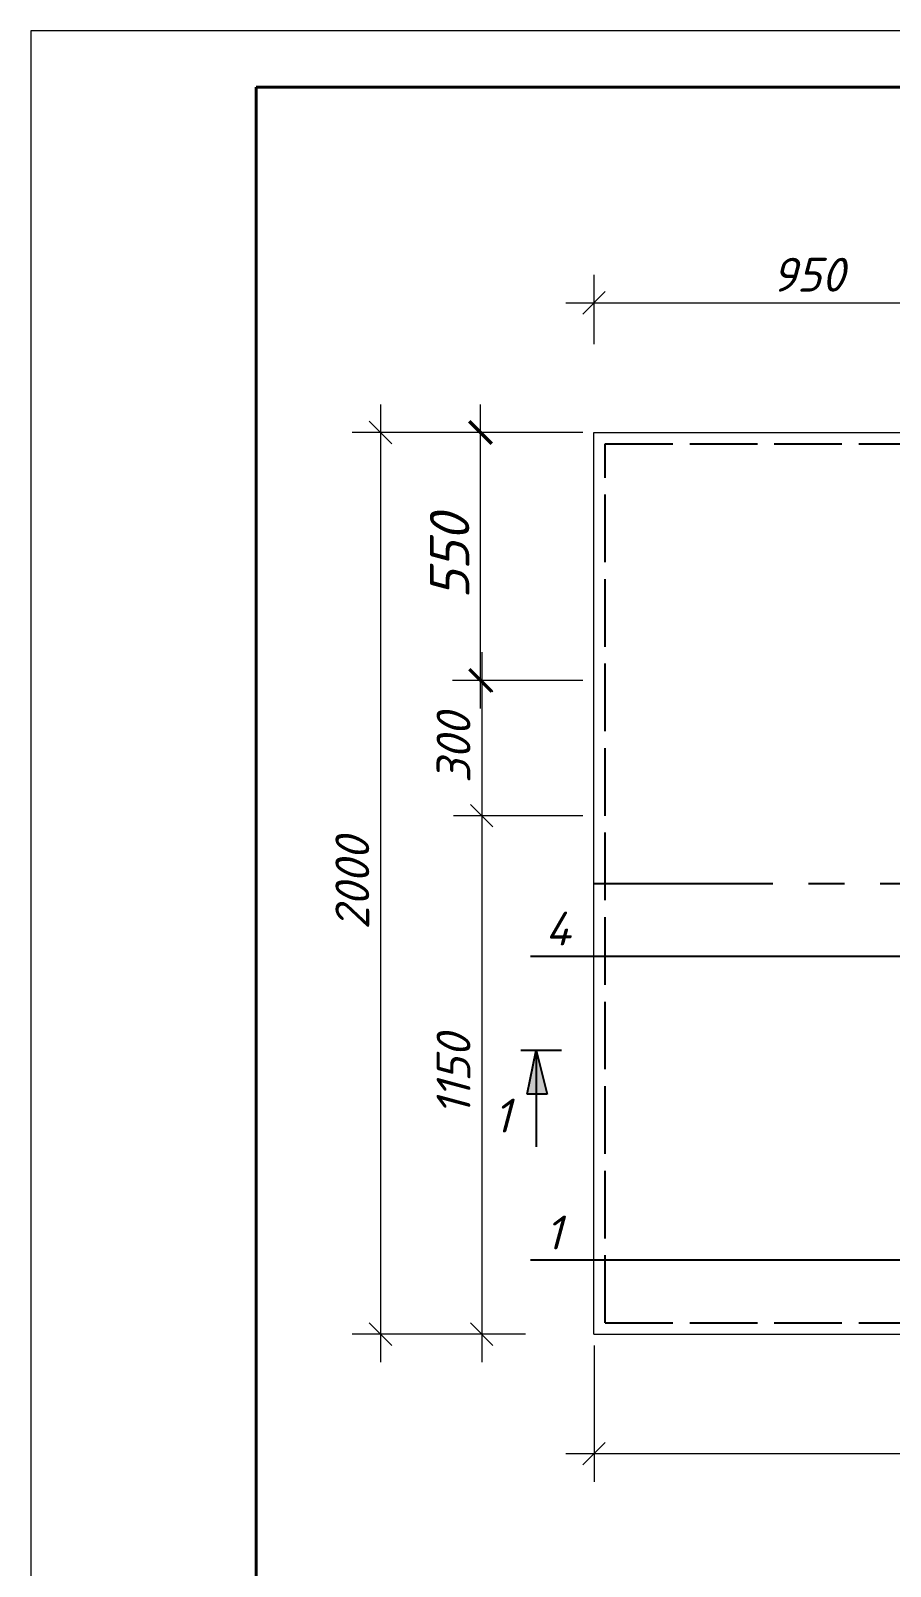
# Model space of a CAD drawing. Extents: x 108150 to 142535, y -18867 to -9422.
# Drawn here: x 140458.8 to 140535.1, y -15931.7 to -15795.5 of the extents above; entities that cross this region are included whole.
import ezdxf

# ---------------------------------------------------------------- set-up
doc = ezdxf.new("R2010")
doc.units = 0
doc.header["$MEASUREMENT"] = 0
doc.header["$PDMODE"] = 32
doc.header["$PDSIZE"] = 0.6
doc.linetypes.add('ACAD_ISO02W100', pattern=[15, 12, -3])
doc.linetypes.add('CENTER', pattern=[50.8, 31.75, -6.35, 6.35, -6.35])
for name, color, linetype, lineweight in [('Выносные', 8, 'Continuous', 15), ('надписи', 2, 'Continuous', 15), ('Основные', 4, 'Continuous', 40), ('Разм.', 8, 'Continuous', 15), ('Размер', 8, 'Continuous', 30), ('РАЗМЕРЫ', 8, 'Continuous', 30), ('Существующ', 7, 'Continuous', 15), ('Текст', 2, 'Continuous', 15)]:
    doc.layers.add(name, color=color, linetype=linetype, lineweight=lineweight)
doc.styles.add('ГОСТ2.5', font='isocpeur.ttf', dxfattribs={"oblique": 15, "height": 2.5})
doc.styles.add('ГОСТ3', font='isocpeur.ttf', dxfattribs={"oblique": 15, "height": 3})
doc.styles.add('ГОСТ3.5', font='isocpeur.ttf', dxfattribs={"oblique": 15, "height": 3.5})
doc.dimstyles.new('50', dxfattribs={"dimtxt": 3.5, "dimasz": 2, "dimexe": 2.5, "dimexo": 1, "dimgap": 1, "dimtad": 1, "dimdec": 0, "dimlfac": 50, "dimtxsty": 'ГОСТ3.5', "dimblk": 'ARCHTICK', "dimcen": 2.5, "dimdle": 2.5, "dimclrd": 256, "dimclre": 256, "dimclrt": 2, "dimadec": 3, "dimazin": 0, "dimtfac": 1, "dimtdec": 0, "dimtmove": 1, "dimatfit": 3, "dimldrblk": 'DOTSMALL', "dimfxl": 1, "dimlwd": -1, "dimlwe": -1, "dimarcsym": 0})

# ---------------------------------------------------------------- blocks, each defined once
blk = doc.blocks.new('_ArchTick')
at = {"color": 0, "linetype": 'ByBlock', "const_width": 0.15}
blk.add_lwpolyline([(-0.5, -0.5), (0.5, 0.5)], dxfattribs=at)
blk = doc.blocks.new('*D4440')
at = {"layer": 'Defpoints', "color": 0, "lineweight": 0, "transparency": 16777216}
for p in [(140498.76, -15831.13), (140508.83, -15831.13), (140508.83, -15853.13)]:
    blk.add_point(p, dxfattribs=at)
at = {"layer": 'Существующ', "transparency": 16777216}
for p, q in [((140498.76, -15855.63), (140498.76, -15828.63)), ((140507.83, -15831.13), (140496.26, -15831.13)), ((140507.83, -15853.13), (140496.26, -15853.13))]:
    blk.add_line(p, q, dxfattribs=at)
at = {"layer": 'Существующ', "transparency": 16777216, "xscale": 2, "yscale": 2, "zscale": 2}
for p, rotation in [((140498.76, -15831.13), 90), ((140498.76, -15853.13), 270)]:
    blk.add_blockref('_ArchTick', p, dxfattribs=dict(at, rotation=rotation))
at = {"layer": 'Существующ', "color": 2, "transparency": 16777216, "insert": (140496.01, -15842.13), "char_height": 3.5, "attachment_point": 5, "rotation": 90, "style": 'ГОСТ3.5'}
blk.add_mtext('550', dxfattribs=at)
blk = doc.blocks.new('_DotSmall')
at = {"color": 0, "linetype": 'ByBlock', "lineweight": 15, "const_width": 0.5}
blk.add_lwpolyline([(-0.0625, 0, 1), (0.0625, 0, 1)], format="xyb", close=True, dxfattribs=at)
blk = doc.blocks.new('_Oblique')
at = {"color": 0, "linetype": 'ByBlock', "lineweight": -2}
blk.add_line((-0.5, -0.5), (0.5, 0.5), dxfattribs=at)
blk = doc.blocks.new('*D4365')
at = {"layer": 'Defpoints', "color": 0, "lineweight": 0, "ltscale": 0.5, "transparency": 16777216}
for p in [(140505.44, -15853.13), (140498.86, -15865.13), (140508.83, -15865.13)]:
    blk.add_point(p, dxfattribs=at)
at = {"layer": 'Разм.', "ltscale": 0.5, "transparency": 16777216}
for p, q in [((140498.86, -15850.63), (140498.86, -15867.63)), ((140504.44, -15853.13), (140496.36, -15853.13)), ((140507.83, -15865.13), (140496.36, -15865.13))]:
    blk.add_line(p, q, dxfattribs=at)
at = {"layer": 'Разм.', "ltscale": 0.5, "transparency": 16777216, "xscale": 2, "yscale": 2, "zscale": 2}
for p, rotation in [((140498.86, -15853.13), 90), ((140498.86, -15865.13), 270)]:
    blk.add_blockref('_Oblique', p, dxfattribs=dict(at, rotation=rotation))
at = {"layer": 'Разм.', "color": 2, "lineweight": 40, "ltscale": 0.5, "transparency": 16777216, "insert": (140496.36, -15859.13), "char_height": 3, "attachment_point": 5, "rotation": 90, "style": 'ГОСТ3'}
blk.add_mtext('300', dxfattribs=at)
blk = doc.blocks.new('*D4366')
at = {"layer": 'Defpoints', "color": 0, "lineweight": 0, "ltscale": 0.5, "transparency": 16777216}
for p in [(140508.83, -15865.13), (140498.86, -15911.13), (140503.76, -15911.13)]:
    blk.add_point(p, dxfattribs=at)
at = {"layer": 'Разм.', "ltscale": 0.5, "transparency": 16777216}
for p, q in [((140498.86, -15862.63), (140498.86, -15913.63)), ((140507.83, -15865.13), (140496.36, -15865.13)), ((140502.76, -15911.13), (140496.36, -15911.13))]:
    blk.add_line(p, q, dxfattribs=at)
at = {"layer": 'Разм.', "ltscale": 0.5, "transparency": 16777216, "xscale": 2, "yscale": 2, "zscale": 2}
for p, rotation in [((140498.86, -15865.13), 90), ((140498.86, -15911.13), 270)]:
    blk.add_blockref('_Oblique', p, dxfattribs=dict(at, rotation=rotation))
at = {"layer": 'Разм.', "color": 2, "lineweight": 40, "ltscale": 0.5, "transparency": 16777216, "insert": (140496.36, -15888.13), "char_height": 3, "attachment_point": 5, "rotation": 90, "style": 'ГОСТ3'}
blk.add_mtext('1150', dxfattribs=at)
blk = doc.blocks.new('*D4367')
at = {"layer": 'Defpoints', "color": 0, "lineweight": 0, "ltscale": 0.5, "transparency": 16777216}
for p in [(140504.44, -15831.13), (140489.88, -15911.13), (140503.67, -15911.13)]:
    blk.add_point(p, dxfattribs=at)
at = {"layer": 'Разм.', "ltscale": 0.5, "transparency": 16777216}
for p, q in [((140489.88, -15828.63), (140489.88, -15913.63)), ((140503.44, -15831.13), (140487.38, -15831.13)), ((140502.67, -15911.13), (140487.38, -15911.13))]:
    blk.add_line(p, q, dxfattribs=at)
at = {"layer": 'Разм.', "ltscale": 0.5, "transparency": 16777216, "xscale": 2, "yscale": 2, "zscale": 2}
for p, rotation in [((140489.88, -15831.13), 90), ((140489.88, -15911.13), 270)]:
    blk.add_blockref('_Oblique', p, dxfattribs=dict(at, rotation=rotation))
at = {"layer": 'Разм.', "color": 2, "lineweight": 40, "ltscale": 0.5, "transparency": 16777216, "insert": (140487.38, -15871.13), "char_height": 3, "attachment_point": 5, "rotation": 90, "style": 'ГОСТ3'}
blk.add_mtext('2000', dxfattribs=at)
blk = doc.blocks.new('*D4386')
at = {"layer": 'Defpoints', "color": 0, "lineweight": 0, "ltscale": 0.5, "transparency": 16777216}
for p in [(140546.83, -15819.62), (140508.83, -15824.28), (140546.83, -15824.5)]:
    blk.add_point(p, dxfattribs=at)
at = {"layer": 'Разм.', "ltscale": 0.5, "transparency": 16777216}
for p, q in [((140508.83, -15823.28), (140508.83, -15817.12)), ((140546.83, -15823.5), (140546.83, -15817.12)), ((140506.33, -15819.62), (140549.33, -15819.62))]:
    blk.add_line(p, q, dxfattribs=at)
at = {"layer": 'Разм.', "ltscale": 0.5, "transparency": 16777216, "xscale": 2, "yscale": 2, "zscale": 2, "rotation": 180}
blk.add_blockref('_Oblique', (140508.83, -15819.62), dxfattribs=at)
at = {"layer": 'Разм.', "ltscale": 0.5, "transparency": 16777216, "xscale": 2, "yscale": 2, "zscale": 2}
blk.add_blockref('_Oblique', (140546.83, -15819.62), dxfattribs=at)
at = {"layer": 'Разм.', "color": 2, "lineweight": 40, "ltscale": 0.5, "transparency": 16777216, "insert": (140527.83, -15817.12), "char_height": 3, "attachment_point": 5, "style": 'ГОСТ3'}
blk.add_mtext('950', dxfattribs=at)
blk = doc.blocks.new('*D4392')
at = {"layer": 'Defpoints', "color": 0, "lineweight": 0, "ltscale": 0.5, "transparency": 16777216}
for p in [(140508.83, -15911.13), (140640.83, -15911.13), (140640.83, -15921.74)]:
    blk.add_point(p, dxfattribs=at)
at = {"layer": 'Разм.', "ltscale": 0.5, "transparency": 16777216}
for p, q in [((140508.83, -15912.13), (140508.83, -15924.24)), ((140640.83, -15912.13), (140640.83, -15924.24)), ((140506.33, -15921.74), (140643.33, -15921.74))]:
    blk.add_line(p, q, dxfattribs=at)
at = {"layer": 'Разм.', "ltscale": 0.5, "transparency": 16777216, "xscale": 2, "yscale": 2, "zscale": 2, "rotation": 180}
blk.add_blockref('_Oblique', (140508.83, -15921.74), dxfattribs=at)
at = {"layer": 'Разм.', "ltscale": 0.5, "transparency": 16777216, "xscale": 2, "yscale": 2, "zscale": 2}
blk.add_blockref('_Oblique', (140640.83, -15921.74), dxfattribs=at)
at = {"layer": 'Разм.', "color": 2, "lineweight": 40, "ltscale": 0.5, "transparency": 16777216, "insert": (140574.83, -15919.49), "char_height": 2.5, "attachment_point": 5, "style": 'ГОСТ2.5'}
blk.add_mtext('3300', dxfattribs=at)

msp = doc.modelspace()

# ---------------------------------------------------------------- hatches: boundary and pattern name
at = {"layer": 'Размер', "linetype": 'CENTER', "lineweight": 25, "ltscale": 0.5}
msp.add_hatch(color=2, dxfattribs=at).paths.add_polyline_path([(140503.6824, -15885.9485), (140502.8826, -15889.8347), (140503.704, -15889.8301)])
at = {"layer": 'РАЗМЕРЫ', "lineweight": 25, "ltscale": 0.5}
msp.add_hatch(color=2, dxfattribs=at).paths.add_polyline_path([(140503.7114, -15889.83), (140504.6713, -15889.8246), (140503.6824, -15885.9485)])

# ---------------------------------------------------------------- linework, layer by layer
at = {"layer": 'Выносные'}
for p, q in [((140878.8434, -15795.4701), (140458.8434, -15795.4701)), ((140458.8434, -15795.4701), (140458.8434, -16092.4701)), ((140878.8434, -15795.4701), (140458.8434, -15795.4701)), ((140458.8434, -15795.4701), (140458.8434, -16092.4701))]:
    msp.add_line(p, q, dxfattribs=at)
at = {"layer": 'Основные'}
for p, q in [((140478.8434, -15800.4701), (140478.8434, -16087.4701)), ((140873.8434, -15800.4701), (140478.8434, -15800.4701)), ((140478.8434, -15800.4701), (140478.8434, -16087.4701)), ((140873.8434, -15800.4701), (140478.8434, -15800.4701))]:
    msp.add_line(p, q, dxfattribs=at)
at = {"layer": 'Размер', "color": 2, "linetype": 'ByBlock', "lineweight": 25, "ltscale": 0.5}
msp.add_line((140502.8826, -15889.8347), (140503.6824, -15885.9485), dxfattribs=at)
at = {"layer": 'Размер', "color": 2, "linetype": 'CENTER', "lineweight": 25, "ltscale": 0.5}
msp.add_line((140504.6713, -15889.8246), (140502.8826, -15889.8347), dxfattribs=at)
at = {"layer": 'РАЗМЕРЫ', "linetype": 'ACAD_ISO02W100', "lineweight": 25, "ltscale": 0.5}
for p, q in [((140509.8253, -15832.1338), (140639.8253, -15832.1338)), ((140509.8253, -15910.1338), (140509.8253, -15832.1338)), ((140509.8253, -15910.1338), (140639.8253, -15910.1338))]:
    msp.add_line(p, q, dxfattribs=at)
at = {"layer": 'РАЗМЕРЫ', "linetype": 'CENTER', "lineweight": 25, "ltscale": 0.5}
msp.add_line((140508.8253, -15871.1338), (140640.8253, -15871.1338), dxfattribs=at)
at = {"layer": 'РАЗМЕРЫ', "color": 8, "lineweight": 25, "ltscale": 0.5}
for p, q in [((140597.283, -15877.6106), (140503.1819, -15877.6105)), ((140503.6824, -15885.9485), (140504.6713, -15889.8246)), ((140630.8157, -15904.5816), (140503.1819, -15904.5816))]:
    msp.add_line(p, q, dxfattribs=at)
at = {"layer": 'РАЗМЕРЫ', "color": 2, "lineweight": 25, "ltscale": 0.5}
for p, q in [((140502.3463, -15885.9485), (140505.9303, -15885.9485)), ((140503.6824, -15885.9485), (140503.6824, -15894.5066))]:
    msp.add_line(p, q, dxfattribs=at)
at = {"layer": 'Существующ'}
for p, q in [((140508.8253, -15911.1338), (140508.8253, -15831.1338)), ((140508.8253, -15831.1338), (140640.8253, -15831.1338)), ((140508.8253, -15911.1338), (140640.8253, -15911.1338))]:
    msp.add_line(p, q, dxfattribs=at)

# ---------------------------------------------------------------- texts
at = {"layer": 'надписи', "ltscale": 3, "style": 'ГОСТ3', "oblique": 15}
msp.add_text('1', height=3, rotation=0.159337, dxfattribs=at).set_placement((140499.9457, -15893.2437, -1531.6693))
at = {"layer": 'Текст', "style": 'ГОСТ3', "oblique": 15}
for s, p in [('4', (140504.4946, -15876.641)), ('1', (140504.4946, -15903.612))]:
    msp.add_text(s, height=3, dxfattribs=at).set_placement(p)

# ---------------------------------------------------------------- dimensions: what is measured, and where the dimension line sits
at = {"layer": 'Разм.', "color": 1, "lineweight": 40, "ltscale": 0.5}
for base, p1, p2, text, override, picture, middle in [((140546.8253, -15819.6233), (140508.8253, -15824.2808), (140546.8253, -15824.496), '950', {"dimtxsty": 'ГОСТ3', "dimblk1": 'Oblique', "dimblk2": 'Oblique', "dimsah": 1}, '*D4386', (140527.8253, -15817.1233)), ((140640.8253, -15921.7365), (140508.8253, -15911.1338), (140640.8253, -15911.1338), '3300', {"dimtxsty": 'ГОСТ2.5', "dimblk1": 'Oblique', "dimblk2": 'Oblique', "dimsah": 1}, '*D4392', (140574.8253, -15919.4865))]:
    dim = msp.add_linear_dim(base=base, p1=p1, p2=p2, text=text, dimstyle='50', override=override, dxfattribs=at)
    dim.commit()
    dim.dimension.update_dxf_attribs({"geometry": picture, "text_midpoint": middle})
for base, p1, p2, text, picture, middle in [((140489.8777, -15911.1338), (140504.442, -15831.1338), (140503.6675, -15911.1338), '2000', '*D4367', (140487.3777, -15871.1338)), ((140498.8622, -15865.1338), (140505.442, -15853.1338), (140508.8253, -15865.1338), '300', '*D4365', (140496.3622, -15859.1338)), ((140498.8622, -15911.1338), (140508.8253, -15865.1338), (140503.7647, -15911.1338), '1150', '*D4366', (140496.3622, -15888.1338))]:
    dim = msp.add_linear_dim(base=base, p1=p1, p2=p2, angle=90, text=text, dimstyle='50', override={"dimtxsty": 'ГОСТ3', "dimblk1": 'Oblique', "dimblk2": 'Oblique', "dimsah": 1}, dxfattribs=at)
    dim.commit()
    dim.dimension.update_dxf_attribs({"geometry": picture, "text_midpoint": middle})
at = {"layer": 'Существующ'}
dim = msp.add_linear_dim(base=(140498.7629, -15831.1338), p1=(140508.8253, -15853.1338), p2=(140508.8253, -15831.1338), angle=90, text='550', dimstyle='50', dxfattribs=at)
dim.commit()
dim.dimension.update_dxf_attribs({"geometry": '*D4440', "text_midpoint": (140496.0129, -15842.1338)})

doc.saveas('drawing.dxf')
